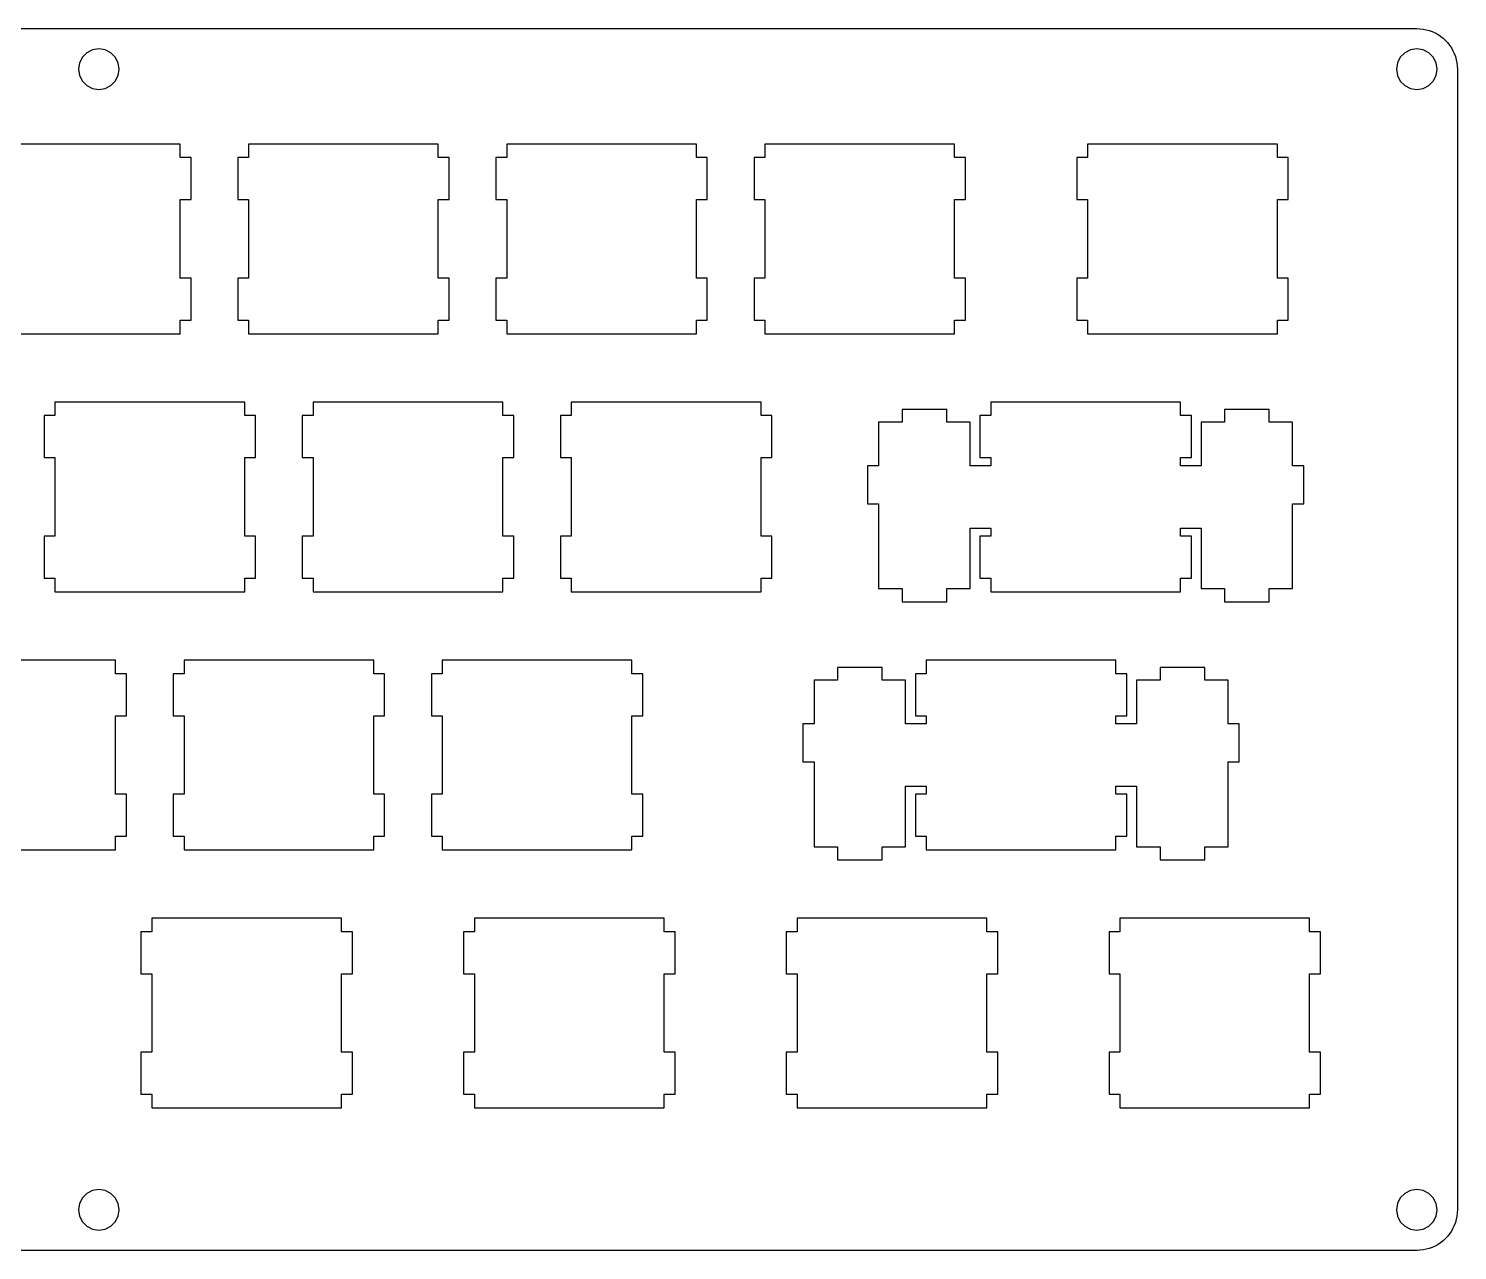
# Model space of a CAD drawing. Extents: x 0 to 298, y 0 to 90.
# Drawn here: x 192.4 to 297.8, y 0.1 to 90.3 of the extents above; entities that cross this region are included whole.
import ezdxf

# ---------------------------------------------------------------- set-up
doc = ezdxf.new("R2010")
doc.units = 0
doc.layers.get('0').update_dxf_attribs({"linetype": 'CONTINUOUS'})

msp = doc.modelspace()

# ---------------------------------------------------------------- linework, layer by layer
at = {"color": 0}
for p, q in [((3.09507, 90.2808), (294.846, 90.2794)), ((294.846, 90.2794), (295.081, 90.2712)), ((295.081, 90.2712), (295.315, 90.2437)), ((295.315, 90.2437), (295.545, 90.1982)), ((295.545, 90.1982), (295.772, 90.1333)), ((295.772, 90.1333), (295.994, 90.0522)), ((295.994, 90.0522), (296.207, 89.9541)), ((296.207, 89.9541), (296.413, 89.837)), ((296.413, 89.837), (296.609, 89.7075)), ((296.609, 89.7075), (296.794, 89.5615)), ((197.131, 88.707), (196.712, 88.4936)), ((197.594, 88.7801), (197.131, 88.707)), ((198.059, 88.707), (197.594, 88.7801)), ((198.476, 88.4936), (198.059, 88.707)), ((294.382, 88.707), (293.963, 88.4936)), ((294.846, 88.7801), (294.382, 88.707)), ((295.308, 88.707), (294.846, 88.7801)), ((295.727, 88.4936), (295.308, 88.707)), ((296.794, 89.5615), (296.967, 89.4016)), ((296.967, 89.4016), (297.127, 89.2295)), ((297.127, 89.2295), (297.273, 89.0432)), ((297.273, 89.0432), (297.403, 88.8478)), ((297.403, 88.8478), (297.518, 88.6425)), ((297.518, 88.6425), (297.616, 88.4287)), ((196.169, 87.744), (196.095, 87.2793)), ((196.382, 88.1613), (196.169, 87.744)), ((196.712, 88.4936), (196.382, 88.1613)), ((198.808, 88.1613), (198.476, 88.4936)), ((199.022, 87.744), (198.808, 88.1613)), ((199.095, 87.2793), (199.022, 87.744)), ((293.419, 87.744), (293.346, 87.2793)), ((293.632, 88.1613), (293.419, 87.744)), ((293.963, 88.4936), (293.632, 88.1613)), ((296.059, 88.1613), (295.727, 88.4936)), ((296.271, 87.744), (296.059, 88.1613)), ((296.346, 87.2793), (296.271, 87.744)), ((297.616, 88.4287), (297.699, 88.2082)), ((297.699, 88.2082), (297.762, 87.981)), ((297.762, 87.981), (297.809, 87.7492)), ((297.809, 87.7492), (297.835, 87.515)), ((297.835, 87.515), (297.846, 87.2793)), ((196.095, 87.2793), (196.169, 86.8165)), ((196.169, 86.8165), (196.382, 86.3988)), ((198.808, 86.3988), (199.022, 86.8165)), ((199.022, 86.8165), (199.095, 87.2793)), ((293.346, 87.2793), (293.419, 86.8165)), ((293.419, 86.8165), (293.632, 86.3988)), ((296.059, 86.3988), (296.271, 86.8165)), ((296.271, 86.8165), (296.346, 87.2793)), ((297.846, 87.2793), (297.846, 3.07854)), ((196.382, 86.3988), (196.712, 86.0668)), ((196.712, 86.0668), (197.131, 85.8531)), ((197.131, 85.8531), (197.594, 85.78)), ((197.594, 85.78), (198.059, 85.8531)), ((198.059, 85.8531), (198.476, 86.0668)), ((198.476, 86.0668), (198.808, 86.3988)), ((293.632, 86.3988), (293.963, 86.0668)), ((293.963, 86.0668), (294.382, 85.8531)), ((294.382, 85.8531), (294.846, 85.78)), ((294.846, 85.78), (295.308, 85.8531)), ((295.308, 85.8531), (295.727, 86.0668)), ((295.727, 86.0668), (296.059, 86.3988)), ((203.594, 81.7563), (189.595, 81.7563)), ((203.594, 80.7558), (203.594, 81.7563)), ((208.645, 81.7563), (208.645, 80.7558)), ((222.644, 81.7563), (208.645, 81.7563)), ((222.644, 80.7558), (222.644, 81.7563)), ((227.695, 81.7563), (227.695, 80.7558)), ((241.694, 81.7563), (227.695, 81.7563)), ((241.694, 80.7558), (241.694, 81.7563)), ((246.745, 81.7563), (246.745, 80.7558)), ((260.744, 81.7563), (246.745, 81.7563)), ((260.744, 80.7558), (260.744, 81.7563)), ((270.557, 81.7563), (270.557, 80.7558)), ((284.557, 81.7563), (270.557, 81.7563)), ((284.557, 80.7558), (284.557, 81.7563)), ((204.395, 80.7558), (203.594, 80.7558)), ((204.395, 77.6552), (204.395, 80.7558)), ((208.645, 80.7558), (207.845, 80.7558)), ((207.845, 80.7558), (207.845, 77.6552)), ((223.445, 80.7558), (222.644, 80.7558)), ((223.445, 77.6552), (223.445, 80.7558)), ((227.695, 80.7558), (226.895, 80.7558)), ((226.895, 80.7558), (226.895, 77.6552)), ((242.495, 80.7558), (241.694, 80.7558)), ((242.495, 77.6552), (242.495, 80.7558)), ((246.745, 80.7558), (245.945, 80.7558)), ((245.945, 80.7558), (245.945, 77.6552)), ((261.545, 80.7558), (260.744, 80.7558)), ((261.545, 77.6552), (261.545, 80.7558)), ((270.557, 80.7558), (269.756, 80.7558)), ((269.756, 80.7558), (269.756, 77.6552)), ((285.357, 80.7558), (284.557, 80.7558)), ((285.357, 77.6552), (285.357, 80.7558)), ((203.594, 71.8566), (203.594, 77.6552)), ((203.594, 77.6552), (204.395, 77.6552)), ((207.845, 77.6552), (208.645, 77.6552)), ((208.645, 77.6552), (208.645, 71.8566)), ((222.644, 71.8566), (222.644, 77.6552)), ((222.644, 77.6552), (223.445, 77.6552)), ((226.895, 77.6552), (227.695, 77.6552)), ((227.695, 77.6552), (227.695, 71.8566)), ((241.694, 71.8566), (241.694, 77.6552)), ((241.694, 77.6552), (242.495, 77.6552)), ((245.945, 77.6552), (246.745, 77.6552)), ((246.745, 77.6552), (246.745, 71.8566)), ((260.744, 71.8566), (260.744, 77.6552)), ((260.744, 77.6552), (261.545, 77.6552)), ((269.756, 77.6552), (270.557, 77.6552)), ((270.557, 77.6552), (270.557, 71.8566)), ((284.557, 71.8566), (284.557, 77.6552)), ((284.557, 77.6552), (285.357, 77.6552)), ((204.395, 71.8566), (203.594, 71.8566)), ((204.395, 68.7546), (204.395, 71.8566)), ((208.645, 71.8566), (207.845, 71.8566)), ((207.845, 71.8566), (207.845, 68.7546)), ((223.445, 71.8566), (222.644, 71.8566)), ((223.445, 68.7546), (223.445, 71.8566)), ((227.695, 71.8566), (226.895, 71.8566)), ((226.895, 71.8566), (226.895, 68.7546)), ((242.495, 71.8566), (241.694, 71.8566)), ((242.495, 68.7546), (242.495, 71.8566)), ((246.745, 71.8566), (245.945, 71.8566)), ((245.945, 71.8566), (245.945, 68.7546)), ((261.545, 71.8566), (260.744, 71.8566)), ((261.545, 68.7546), (261.545, 71.8566)), ((270.557, 71.8566), (269.756, 71.8566)), ((269.756, 71.8566), (269.756, 68.7546)), ((285.357, 71.8566), (284.557, 71.8566)), ((285.357, 68.7546), (285.357, 71.8566)), ((203.594, 67.7556), (203.594, 68.7546)), ((203.594, 68.7546), (204.395, 68.7546)), ((207.845, 68.7546), (208.645, 68.7546)), ((208.645, 68.7546), (208.645, 67.7556)), ((222.644, 67.7556), (222.644, 68.7546)), ((222.644, 68.7546), (223.445, 68.7546)), ((226.895, 68.7546), (227.695, 68.7546)), ((227.695, 68.7546), (227.695, 67.7556)), ((241.694, 67.7556), (241.694, 68.7546)), ((241.694, 68.7546), (242.495, 68.7546)), ((245.945, 68.7546), (246.745, 68.7546)), ((246.745, 68.7546), (246.745, 67.7556)), ((260.744, 67.7556), (260.744, 68.7546)), ((260.744, 68.7546), (261.545, 68.7546)), ((269.756, 68.7546), (270.557, 68.7546)), ((270.557, 68.7546), (270.557, 67.7556)), ((284.557, 67.7556), (284.557, 68.7546)), ((284.557, 68.7546), (285.357, 68.7546)), ((189.595, 67.7556), (203.594, 67.7556)), ((208.645, 67.7556), (222.644, 67.7556)), ((227.695, 67.7556), (241.694, 67.7556)), ((246.745, 67.7556), (260.744, 67.7556)), ((270.557, 67.7556), (284.557, 67.7556)), ((194.357, 62.7048), (194.357, 61.7044)), ((208.357, 62.7048), (194.357, 62.7048)), ((208.357, 61.7044), (208.357, 62.7048)), ((213.407, 62.7048), (213.407, 61.7044)), ((227.407, 62.7048), (213.407, 62.7048)), ((227.407, 61.7044), (227.407, 62.7048)), ((232.457, 62.7048), (232.457, 61.7044)), ((246.457, 62.7048), (232.457, 62.7048)), ((246.457, 61.7044), (246.457, 62.7048)), ((263.414, 62.7048), (263.414, 61.7044)), ((277.413, 62.7048), (263.414, 62.7048)), ((277.413, 61.7044), (277.413, 62.7048)), ((194.357, 61.7044), (193.556, 61.7044)), ((193.556, 61.7044), (193.556, 58.6052)), ((209.157, 61.7044), (208.357, 61.7044)), ((209.157, 58.6052), (209.157, 61.7044)), ((213.407, 61.7044), (212.606, 61.7044)), ((212.606, 61.7044), (212.606, 58.6052)), ((228.207, 61.7044), (227.407, 61.7044)), ((228.207, 58.6052), (228.207, 61.7044)), ((232.457, 61.7044), (231.656, 61.7044)), ((231.656, 61.7044), (231.656, 58.6052)), ((247.257, 61.7044), (246.457, 61.7044)), ((247.257, 58.6052), (247.257, 61.7044)), ((256.862, 61.2345), (255.138, 61.2345)), ((255.138, 61.2345), (255.138, 58.0044)), ((260.163, 62.1552), (256.862, 62.1552)), ((256.862, 62.1552), (256.862, 61.2345)), ((260.163, 61.2345), (260.163, 62.1552)), ((261.888, 61.2345), (260.163, 61.2345)), ((261.888, 58.0044), (261.888, 61.2345)), ((263.414, 61.7044), (262.613, 61.7044)), ((262.613, 61.7044), (262.613, 58.6052)), ((278.212, 61.7044), (277.413, 61.7044)), ((278.212, 58.6052), (278.212, 61.7044)), ((280.662, 61.2345), (278.938, 61.2345)), ((278.938, 61.2345), (278.938, 58.0044)), ((283.963, 62.1552), (280.662, 62.1552)), ((280.662, 62.1552), (280.662, 61.2345)), ((283.963, 61.2345), (283.963, 62.1552)), ((285.688, 61.2345), (283.963, 61.2345)), ((285.688, 58.0044), (285.688, 61.2345)), ((193.556, 58.6052), (194.357, 58.6052)), ((194.357, 58.6052), (194.357, 52.8052)), ((208.357, 52.8052), (208.357, 58.6052)), ((208.357, 58.6052), (209.157, 58.6052)), ((212.606, 58.6052), (213.407, 58.6052)), ((213.407, 58.6052), (213.407, 52.8052)), ((227.407, 52.8052), (227.407, 58.6052)), ((227.407, 58.6052), (228.207, 58.6052)), ((231.656, 58.6052), (232.457, 58.6052)), ((232.457, 58.6052), (232.457, 52.8052)), ((246.457, 52.8052), (246.457, 58.6052)), ((246.457, 58.6052), (247.257, 58.6052)), ((255.138, 58.0044), (254.313, 58.0044)), ((254.313, 58.0044), (254.313, 55.2041)), ((263.414, 58.0044), (261.888, 58.0044)), ((262.613, 58.6052), (263.414, 58.6052)), ((263.414, 58.6052), (263.414, 58.0044)), ((277.413, 58.0044), (277.413, 58.6052)), ((277.413, 58.6052), (278.212, 58.6052)), ((278.938, 58.0044), (277.413, 58.0044)), ((286.513, 58.0044), (285.688, 58.0044)), ((286.513, 55.2041), (286.513, 58.0044)), ((254.313, 55.2041), (255.138, 55.2041)), ((255.138, 55.2041), (255.138, 48.9342)), ((285.688, 48.9342), (285.688, 55.2041)), ((285.688, 55.2041), (286.513, 55.2041)), ((194.357, 52.8052), (193.556, 52.8052)), ((193.556, 52.8052), (193.556, 49.7046)), ((209.157, 52.8052), (208.357, 52.8052)), ((209.157, 49.7046), (209.157, 52.8052)), ((213.407, 52.8052), (212.606, 52.8052)), ((212.606, 52.8052), (212.606, 49.7046)), ((228.207, 52.8052), (227.407, 52.8052)), ((228.207, 49.7046), (228.207, 52.8052)), ((232.457, 52.8052), (231.656, 52.8052)), ((231.656, 52.8052), (231.656, 49.7046)), ((247.257, 52.8052), (246.457, 52.8052)), ((247.257, 49.7046), (247.257, 52.8052)), ((261.888, 48.9342), (261.888, 53.4046)), ((261.888, 53.4046), (263.414, 53.4046)), ((263.414, 52.8052), (262.613, 52.8052)), ((262.613, 52.8052), (262.613, 49.7046)), ((263.414, 53.4046), (263.414, 52.8052)), ((277.413, 52.8052), (277.413, 53.4046)), ((277.413, 53.4046), (278.938, 53.4046)), ((278.212, 52.8052), (277.413, 52.8052)), ((278.212, 49.7046), (278.212, 52.8052)), ((278.938, 53.4046), (278.938, 48.9342)), ((193.556, 49.7046), (194.357, 49.7046)), ((194.357, 49.7046), (194.357, 48.7056)), ((208.357, 48.7056), (208.357, 49.7046)), ((208.357, 49.7046), (209.157, 49.7046)), ((212.606, 49.7046), (213.407, 49.7046)), ((213.407, 49.7046), (213.407, 48.7056)), ((227.407, 48.7056), (227.407, 49.7046)), ((227.407, 49.7046), (228.207, 49.7046)), ((231.656, 49.7046), (232.457, 49.7046)), ((232.457, 49.7046), (232.457, 48.7056)), ((246.457, 48.7056), (246.457, 49.7046)), ((246.457, 49.7046), (247.257, 49.7046)), ((262.613, 49.7046), (263.414, 49.7046)), ((263.414, 49.7046), (263.414, 48.7056)), ((277.413, 48.7056), (277.413, 49.7046)), ((277.413, 49.7046), (278.212, 49.7046)), ((194.357, 48.7056), (208.357, 48.7056)), ((213.407, 48.7056), (227.407, 48.7056)), ((232.457, 48.7056), (246.457, 48.7056)), ((255.138, 48.9342), (256.862, 48.9342)), ((256.862, 48.9342), (256.862, 47.9545)), ((260.163, 47.9545), (260.163, 48.9342)), ((260.163, 48.9342), (261.888, 48.9342)), ((263.414, 48.7056), (277.413, 48.7056)), ((278.938, 48.9342), (280.662, 48.9342)), ((280.662, 48.9342), (280.662, 47.9545)), ((283.963, 47.9545), (283.963, 48.9342)), ((283.963, 48.9342), (285.688, 48.9342)), ((256.862, 47.9545), (260.163, 47.9545)), ((280.662, 47.9545), (283.963, 47.9545)), ((198.832, 43.6548), (184.832, 43.6548)), ((198.832, 42.6544), (198.832, 43.6548)), ((203.882, 43.6548), (203.882, 42.6544)), ((217.882, 43.6548), (203.882, 43.6548)), ((217.882, 42.6544), (217.882, 43.6548)), ((222.932, 43.6548), (222.932, 42.6544)), ((236.932, 43.6548), (222.932, 43.6548)), ((236.932, 42.6544), (236.932, 43.6548)), ((258.651, 43.6548), (258.651, 42.6544)), ((272.65, 43.6548), (258.651, 43.6548)), ((272.65, 42.6544), (272.65, 43.6548)), ((199.632, 42.6544), (198.832, 42.6544)), ((199.632, 39.5552), (199.632, 42.6544)), ((203.882, 42.6544), (203.081, 42.6544)), ((203.081, 42.6544), (203.081, 39.5552)), ((218.682, 42.6544), (217.882, 42.6544)), ((218.682, 39.5552), (218.682, 42.6544)), ((222.932, 42.6544), (222.131, 42.6544)), ((222.131, 42.6544), (222.131, 39.5552)), ((237.732, 42.6544), (236.932, 42.6544)), ((237.732, 39.5552), (237.732, 42.6544)), ((252.1, 42.1845), (250.376, 42.1845)), ((250.376, 42.1845), (250.376, 38.9544)), ((255.4, 43.1052), (252.1, 43.1052)), ((252.1, 43.1052), (252.1, 42.1845)), ((255.4, 42.1845), (255.4, 43.1052)), ((257.125, 42.1845), (255.4, 42.1845)), ((257.125, 38.9544), (257.125, 42.1845)), ((258.651, 42.6544), (257.85, 42.6544)), ((257.85, 42.6544), (257.85, 39.5552)), ((273.451, 42.6544), (272.65, 42.6544)), ((273.451, 39.5552), (273.451, 42.6544)), ((275.901, 42.1845), (274.176, 42.1845)), ((274.176, 42.1845), (274.176, 38.9544)), ((279.2, 43.1052), (275.901, 43.1052)), ((275.901, 43.1052), (275.901, 42.1845)), ((279.2, 42.1845), (279.2, 43.1052)), ((280.925, 42.1845), (279.2, 42.1845)), ((280.925, 38.9544), (280.925, 42.1845)), ((198.832, 33.755), (198.832, 39.5552)), ((198.832, 39.5552), (199.632, 39.5552)), ((203.081, 39.5552), (203.882, 39.5552)), ((203.882, 39.5552), (203.882, 33.755)), ((217.882, 33.755), (217.882, 39.5552)), ((217.882, 39.5552), (218.682, 39.5552)), ((222.131, 39.5552), (222.932, 39.5552)), ((222.932, 39.5552), (222.932, 33.755)), ((236.932, 33.755), (236.932, 39.5552)), ((236.932, 39.5552), (237.732, 39.5552)), ((257.85, 39.5552), (258.651, 39.5552)), ((258.651, 39.5552), (258.651, 38.9544)), ((272.65, 38.9544), (272.65, 39.5552)), ((272.65, 39.5552), (273.451, 39.5552)), ((250.376, 38.9544), (249.55, 38.9544)), ((249.55, 38.9544), (249.55, 36.1541)), ((258.651, 38.9544), (257.125, 38.9544)), ((274.176, 38.9544), (272.65, 38.9544)), ((281.751, 38.9544), (280.925, 38.9544)), ((281.751, 36.1541), (281.751, 38.9544)), ((249.55, 36.1541), (250.376, 36.1541)), ((250.376, 36.1541), (250.376, 29.8855)), ((280.925, 29.8855), (280.925, 36.1541)), ((280.925, 36.1541), (281.751, 36.1541)), ((199.632, 33.755), (198.832, 33.755)), ((199.632, 30.6544), (199.632, 33.755)), ((203.882, 33.755), (203.081, 33.755)), ((203.081, 33.755), (203.081, 30.6544)), ((218.682, 33.755), (217.882, 33.755)), ((218.682, 30.6544), (218.682, 33.755)), ((222.932, 33.755), (222.131, 33.755)), ((222.131, 33.755), (222.131, 30.6544)), ((237.732, 33.755), (236.932, 33.755)), ((237.732, 30.6544), (237.732, 33.755)), ((257.125, 29.8855), (257.125, 34.3545)), ((257.125, 34.3545), (258.651, 34.3545)), ((258.651, 33.755), (257.85, 33.755)), ((257.85, 33.755), (257.85, 30.6544)), ((258.651, 34.3545), (258.651, 33.755)), ((272.65, 33.755), (272.65, 34.3545)), ((272.65, 34.3545), (274.176, 34.3545)), ((273.451, 33.755), (272.65, 33.755)), ((273.451, 30.6544), (273.451, 33.755)), ((274.176, 34.3545), (274.176, 29.8855)), ((198.832, 29.6554), (198.832, 30.6544)), ((198.832, 30.6544), (199.632, 30.6544)), ((203.081, 30.6544), (203.882, 30.6544)), ((203.882, 30.6544), (203.882, 29.6554)), ((217.882, 29.6554), (217.882, 30.6544)), ((217.882, 30.6544), (218.682, 30.6544)), ((222.131, 30.6544), (222.932, 30.6544)), ((222.932, 30.6544), (222.932, 29.6554)), ((236.932, 29.6554), (236.932, 30.6544)), ((236.932, 30.6544), (237.732, 30.6544)), ((257.85, 30.6544), (258.651, 30.6544)), ((258.651, 30.6544), (258.651, 29.6554)), ((272.65, 29.6554), (272.65, 30.6544)), ((272.65, 30.6544), (273.451, 30.6544)), ((184.832, 29.6554), (198.832, 29.6554)), ((203.882, 29.6554), (217.882, 29.6554)), ((222.932, 29.6554), (236.932, 29.6554)), ((250.376, 29.8855), (252.1, 29.8855)), ((252.1, 29.8855), (252.1, 28.9044)), ((255.4, 28.9044), (255.4, 29.8855)), ((255.4, 29.8855), (257.125, 29.8855)), ((258.651, 29.6554), (272.65, 29.6554)), ((274.176, 29.8855), (275.901, 29.8855)), ((275.901, 29.8855), (275.901, 28.9044)), ((279.2, 28.9044), (279.2, 29.8855)), ((279.2, 29.8855), (280.925, 29.8855)), ((252.1, 28.9044), (255.4, 28.9044)), ((275.901, 28.9044), (279.2, 28.9044)), ((201.501, 24.6049), (201.501, 23.6044)), ((215.5, 24.6049), (201.501, 24.6049)), ((215.5, 23.6044), (215.5, 24.6049)), ((225.314, 24.6049), (225.314, 23.6044)), ((239.313, 24.6049), (225.314, 24.6049)), ((239.313, 23.6044), (239.313, 24.6049)), ((249.126, 24.6049), (249.126, 23.6044)), ((263.125, 24.6049), (249.126, 24.6049)), ((263.125, 23.6044), (263.125, 24.6049)), ((272.939, 24.6049), (272.939, 23.6044)), ((286.938, 24.6049), (272.939, 24.6049)), ((286.938, 23.6044), (286.938, 24.6049)), ((201.501, 23.6044), (200.7, 23.6044)), ((200.7, 23.6044), (200.7, 20.5052)), ((216.301, 23.6044), (215.5, 23.6044)), ((216.301, 20.5052), (216.301, 23.6044)), ((225.314, 23.6044), (224.513, 23.6044)), ((224.513, 23.6044), (224.513, 20.5052)), ((240.112, 23.6044), (239.313, 23.6044)), ((240.112, 20.5052), (240.112, 23.6044)), ((249.126, 23.6044), (248.325, 23.6044)), ((248.325, 23.6044), (248.325, 20.5052)), ((263.926, 23.6044), (263.125, 23.6044)), ((263.926, 20.5052), (263.926, 23.6044)), ((272.939, 23.6044), (272.138, 23.6044)), ((272.138, 23.6044), (272.138, 20.5052)), ((287.737, 23.6044), (286.938, 23.6044)), ((287.737, 20.5052), (287.737, 23.6044)), ((200.7, 20.5052), (201.501, 20.5052)), ((201.501, 20.5052), (201.501, 14.705)), ((215.5, 14.705), (215.5, 20.5052)), ((215.5, 20.5052), (216.301, 20.5052)), ((224.513, 20.5052), (225.314, 20.5052)), ((225.314, 20.5052), (225.314, 14.705)), ((239.313, 14.705), (239.313, 20.5052)), ((239.313, 20.5052), (240.112, 20.5052)), ((248.325, 20.5052), (249.126, 20.5052)), ((249.126, 20.5052), (249.126, 14.705)), ((263.125, 14.705), (263.125, 20.5052)), ((263.125, 20.5052), (263.926, 20.5052)), ((272.138, 20.5052), (272.939, 20.5052)), ((272.939, 20.5052), (272.939, 14.705)), ((286.938, 14.705), (286.938, 20.5052)), ((286.938, 20.5052), (287.737, 20.5052)), ((201.501, 14.705), (200.7, 14.705)), ((200.7, 14.705), (200.7, 11.6044)), ((216.301, 14.705), (215.5, 14.705)), ((216.301, 11.6044), (216.301, 14.705)), ((225.314, 14.705), (224.513, 14.705)), ((224.513, 14.705), (224.513, 11.6044)), ((240.112, 14.705), (239.313, 14.705)), ((240.112, 11.6044), (240.112, 14.705)), ((249.126, 14.705), (248.325, 14.705)), ((248.325, 14.705), (248.325, 11.6044)), ((263.926, 14.705), (263.125, 14.705)), ((263.926, 11.6044), (263.926, 14.705)), ((272.939, 14.705), (272.138, 14.705)), ((272.138, 14.705), (272.138, 11.6044)), ((287.737, 14.705), (286.938, 14.705)), ((287.737, 11.6044), (287.737, 14.705)), ((200.7, 11.6044), (201.501, 11.6044)), ((201.501, 11.6044), (201.501, 10.6054)), ((215.5, 10.6054), (215.5, 11.6044)), ((215.5, 11.6044), (216.301, 11.6044)), ((224.513, 11.6044), (225.314, 11.6044)), ((225.314, 11.6044), (225.314, 10.6054)), ((239.313, 10.6054), (239.313, 11.6044)), ((239.313, 11.6044), (240.112, 11.6044)), ((248.325, 11.6044), (249.126, 11.6044)), ((249.126, 11.6044), (249.126, 10.6054)), ((263.125, 10.6054), (263.125, 11.6044)), ((263.125, 11.6044), (263.926, 11.6044)), ((272.138, 11.6044), (272.939, 11.6044)), ((272.939, 11.6044), (272.939, 10.6054)), ((286.938, 10.6054), (286.938, 11.6044)), ((286.938, 11.6044), (287.737, 11.6044)), ((201.501, 10.6054), (215.5, 10.6054)), ((225.314, 10.6054), (239.313, 10.6054)), ((249.126, 10.6054), (263.125, 10.6054)), ((272.939, 10.6054), (286.938, 10.6054)), ((196.712, 4.2926), (196.382, 3.96049)), ((197.131, 4.50617), (196.712, 4.2926)), ((197.594, 4.57923), (197.131, 4.50617)), ((198.059, 4.50617), (197.594, 4.57923)), ((198.476, 4.2926), (198.059, 4.50617)), ((198.808, 3.96049), (198.476, 4.2926)), ((293.963, 4.2926), (293.632, 3.96049)), ((294.382, 4.50617), (293.963, 4.2926)), ((294.846, 4.57923), (294.382, 4.50617)), ((295.308, 4.50617), (294.846, 4.57923)), ((295.727, 4.2926), (295.308, 4.50617)), ((296.059, 3.96049), (295.727, 4.2926)), ((196.169, 3.54295), (196.095, 3.07854)), ((196.382, 3.96049), (196.169, 3.54295)), ((199.022, 3.54295), (198.808, 3.96049)), ((199.095, 3.07854), (199.022, 3.54295)), ((293.419, 3.54295), (293.346, 3.07854)), ((293.632, 3.96049), (293.419, 3.54295)), ((296.271, 3.54295), (296.059, 3.96049)), ((296.346, 3.07854), (296.271, 3.54295)), ((196.095, 3.07854), (196.169, 2.61552)), ((196.169, 2.61552), (196.382, 2.19797)), ((196.382, 2.19797), (196.712, 1.86586)), ((198.476, 1.86586), (198.808, 2.19797)), ((198.808, 2.19797), (199.022, 2.61552)), ((199.022, 2.61552), (199.095, 3.07854)), ((293.346, 3.07854), (293.419, 2.61552)), ((293.419, 2.61552), (293.632, 2.19797)), ((293.632, 2.19797), (293.963, 1.86586)), ((295.727, 1.86586), (296.059, 2.19797)), ((296.059, 2.19797), (296.271, 2.61552)), ((296.271, 2.61552), (296.346, 3.07854)), ((297.699, 2.15112), (297.616, 1.93063)), ((297.762, 2.37849), (297.699, 2.15112)), ((297.809, 2.61001), (297.762, 2.37849)), ((297.835, 2.84427), (297.809, 2.61001)), ((297.846, 3.07854), (297.835, 2.84427)), ((196.712, 1.86586), (197.131, 1.65227)), ((197.131, 1.65227), (197.594, 1.57923)), ((197.594, 1.57923), (198.059, 1.65227)), ((198.059, 1.65227), (198.476, 1.86586)), ((293.963, 1.86586), (294.382, 1.65227)), ((294.382, 1.65227), (294.846, 1.57923)), ((294.846, 1.57923), (295.308, 1.65227)), ((295.308, 1.65227), (295.727, 1.86586)), ((297.127, 1.13137), (296.967, 0.95774)), ((297.273, 1.31603), (297.127, 1.13137)), ((297.403, 1.51171), (297.273, 1.31603)), ((297.518, 1.71841), (297.403, 1.51171)), ((297.616, 1.93063), (297.518, 1.71841)), ((294.846, 0.07855), (3.09507, 0.07855)), ((295.081, 0.08819), (294.846, 0.07855)), ((295.315, 0.11575), (295.081, 0.08819)), ((295.545, 0.16123), (295.315, 0.11575)), ((295.772, 0.226), (295.545, 0.16123)), ((295.994, 0.3073), (295.772, 0.226)), ((296.207, 0.40514), (295.994, 0.3073)), ((296.413, 0.52228), (296.207, 0.40514)), ((296.609, 0.65181), (296.413, 0.52228)), ((296.794, 0.79788), (296.609, 0.65181)), ((296.967, 0.95774), (296.794, 0.79788))]:
    msp.add_line(p, q, dxfattribs=at)

doc.saveas('drawing.dxf')
